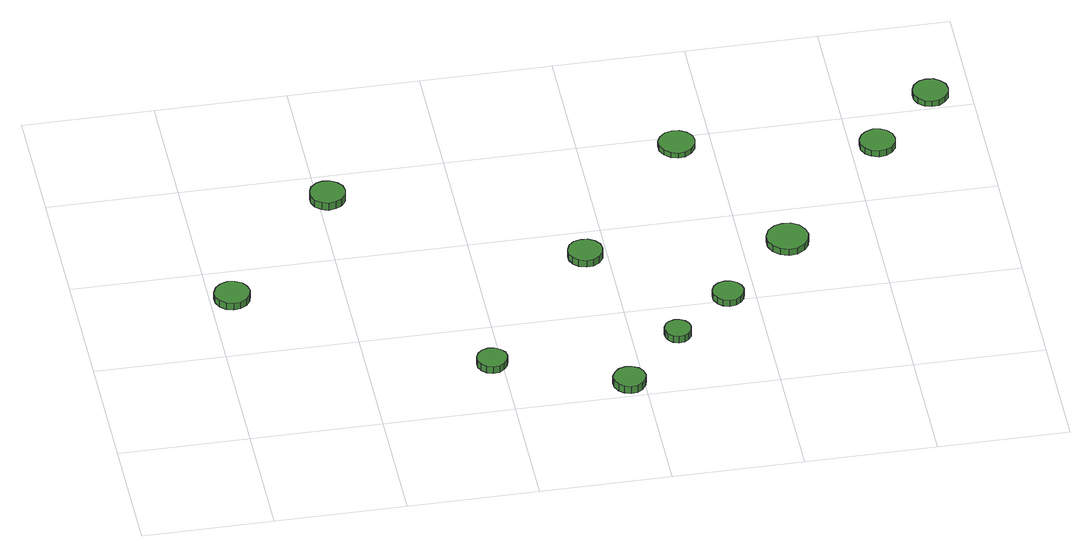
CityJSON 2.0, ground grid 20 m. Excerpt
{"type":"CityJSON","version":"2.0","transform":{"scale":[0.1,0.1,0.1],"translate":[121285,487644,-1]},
"CityObjects":{
"tree1":{"type":"SolitaryVegetationObject","attributes":{"function":"something"},"geometry":[{"type":"MultiSurface","lod":"1","boundaries":[[[0,1,2,3,4,5,6,7,8,9,10,11,12,13,14]],[[15,16,17,18,19,20,21,22,23,24,25,26,27,28,29]],[[0,29,28,1]],[[1,28,27,2]],[[2,27,26,3]],[[3,26,25,4]],[[4,25,24,5]],[[5,24,23,6]],[[6,23,22,7]],[[7,22,21,8]],[[8,21,20,9]],[[9,20,19,10]],[[10,19,18,11]],[[11,18,17,12]],[[12,17,16,13]],[[13,16,15,14]],[[14,15,29,0]]]}]},
"tree2":{"type":"SolitaryVegetationObject","attributes":{"function":"something"},"geometry":[{"type":"MultiSurface","lod":"1","boundaries":[[[30,31,32,33,34,35,36,37,38,39,40,41,42,43,44]],[[45,46,47,48,49,50,51,52,53,54,55,56,57,58,59]],[[30,59,58,31]],[[31,58,57,32]],[[32,57,56,33]],[[33,56,55,34]],[[34,55,54,35]],[[35,54,53,36]],[[36,53,52,37]],[[37,52,51,38]],[[38,51,50,39]],[[39,50,49,40]],[[40,49,48,41]],[[41,48,47,42]],[[42,47,46,43]],[[43,46,45,44]],[[44,45,59,30]]]}]},
"tree3":{"type":"SolitaryVegetationObject","attributes":{"function":"something"},"geometry":[{"type":"MultiSurface","lod":"1","boundaries":[[[60,61,62,63,64,65,66,67,68,69,70,71,72,73,74]],[[75,76,77,78,79,80,81,82,83,84,85,86,87,88,89]],[[60,89,88,61]],[[61,88,87,62]],[[62,87,86,63]],[[63,86,85,64]],[[64,85,84,65]],[[65,84,83,66]],[[66,83,82,67]],[[67,82,81,68]],[[68,81,80,69]],[[69,80,79,70]],[[70,79,78,71]],[[71,78,77,72]],[[72,77,76,73]],[[73,76,75,74]],[[74,75,89,60]]]}]},
"tree4":{"type":"SolitaryVegetationObject","attributes":{"function":"something"},"geometry":[{"type":"MultiSurface","lod":"1","boundaries":[[[90,91,92,93,94,95,96,97,98,99,100,101,102,103,104]],[[105,106,107,108,109,110,111,112,113,114,115,116,117,118,119]],[[90,119,118,91]],[[91,118,117,92]],[[92,117,116,93]],[[93,116,115,94]],[[94,115,114,95]],[[95,114,113,96]],[[96,113,112,97]],[[97,112,111,98]],[[98,111,110,99]],[[99,110,109,100]],[[100,109,108,101]],[[101,108,107,102]],[[102,107,106,103]],[[103,106,105,104]],[[104,105,119,90]]]}]},
"tree5":{"type":"SolitaryVegetationObject","attributes":{"function":"something"},"geometry":[{"type":"MultiSurface","lod":"1","boundaries":[[[120,121,122,123,124,125,126,127,128,129,130,131,132,133,134]],[[135,136,137,138,139,140,141,142,143,144,145,146,147,148,149]],[[120,149,148,121]],[[121,148,147,122]],[[122,147,146,123]],[[123,146,145,124]],[[124,145,144,125]],[[125,144,143,126]],[[126,143,142,127]],[[127,142,141,128]],[[128,141,140,129]],[[129,140,139,130]],[[130,139,138,131]],[[131,138,137,132]],[[132,137,136,133]],[[133,136,135,134]],[[134,135,149,120]]]}]},
"tree6":{"type":"SolitaryVegetationObject","attributes":{"function":"something"},"geometry":[{"type":"MultiSurface","lod":"1","boundaries":[[[150,151,152,153,154,155,156,157,158,159,160,161,162,163,164]],[[165,166,167,168,169,170,171,172,173,174,175,176,177,178,179]],[[150,179,178,151]],[[151,178,177,152]],[[152,177,176,153]],[[153,176,175,154]],[[154,175,174,155]],[[155,174,173,156]],[[156,173,172,157]],[[157,172,171,158]],[[158,171,170,159]],[[159,170,169,160]],[[160,169,168,161]],[[161,168,167,162]],[[162,167,166,163]],[[163,166,165,164]],[[164,165,179,150]]]}]},
"tree7":{"type":"SolitaryVegetationObject","attributes":{"function":"something"},"geometry":[{"type":"MultiSurface","lod":"1","boundaries":[[[180,181,182,183,184,185,186,187,188,189,190,191,192,193,194]],[[195,196,197,198,199,200,201,202,203,204,205,206,207,208,209]],[[180,209,208,181]],[[181,208,207,182]],[[182,207,206,183]],[[183,206,205,184]],[[184,205,204,185]],[[185,204,203,186]],[[186,203,202,187]],[[187,202,201,188]],[[188,201,200,189]],[[189,200,199,190]],[[190,199,198,191]],[[191,198,197,192]],[[192,197,196,193]],[[193,196,195,194]],[[194,195,209,180]]]}]},
"tree8":{"type":"SolitaryVegetationObject","attributes":{"function":"something"},"geometry":[{"type":"MultiSurface","lod":"1","boundaries":[[[210,211,212,213,214,215,216,217,218,219,220,221,222,223,224]],[[225,226,227,228,229,230,231,232,233,234,235,236,237,238,239]],[[210,239,238,211]],[[211,238,237,212]],[[212,237,236,213]],[[213,236,235,214]],[[214,235,234,215]],[[215,234,233,216]],[[216,233,232,217]],[[217,232,231,218]],[[218,231,230,219]],[[219,230,229,220]],[[220,229,228,221]],[[221,228,227,222]],[[222,227,226,223]],[[223,226,225,224]],[[224,225,239,210]]]}]},
"tree9":{"type":"SolitaryVegetationObject","attributes":{"function":"something"},"geometry":[{"type":"MultiSurface","lod":"1","boundaries":[[[240,241,242,243,244,245,246,247,248,249,250,251,252,253,254]],[[255,256,257,258,259,260,261,262,263,264,265,266,267,268,269]],[[240,269,268,241]],[[241,268,267,242]],[[242,267,266,243]],[[243,266,265,244]],[[244,265,264,245]],[[245,264,263,246]],[[246,263,262,247]],[[247,262,261,248]],[[248,261,260,249]],[[249,260,259,250]],[[250,259,258,251]],[[251,258,257,252]],[[252,257,256,253]],[[253,256,255,254]],[[254,255,269,240]]]}]},
"tree10":{"type":"SolitaryVegetationObject","attributes":{"function":"something"},"geometry":[{"type":"MultiSurface","lod":"1","boundaries":[[[270,271,272,273,274,275,276,277,278,279,280,281,282,283,284]],[[285,286,287,288,289,290,291,292,293,294,295,296,297,298,299]],[[270,299,298,271]],[[271,298,297,272]],[[272,297,296,273]],[[273,296,295,274]],[[274,295,294,275]],[[275,294,293,276]],[[276,293,292,277]],[[277,292,291,278]],[[278,291,290,279]],[[279,290,289,280]],[[280,289,288,281]],[[281,288,287,282]],[[282,287,286,283]],[[283,286,285,284]],[[284,285,299,270]]]}]},
"tree11":{"type":"SolitaryVegetationObject","attributes":{"function":"something"},"geometry":[{"type":"MultiSurface","lod":"1","boundaries":[[[300,301,302,303,304,305,306,307,308,309,310,311,312,313,314]],[[315,316,317,318,319,320,321,322,323,324,325,326,327,328,329]],[[300,329,328,301]],[[301,328,327,302]],[[302,327,326,303]],[[303,326,325,304]],[[304,325,324,305]],[[305,324,323,306]],[[306,323,322,307]],[[307,322,321,308]],[[308,321,320,309]],[[309,320,319,310]],[[310,319,318,311]],[[311,318,317,312]],[[312,317,316,313]],[[313,316,315,314]],[[314,315,329,300]]]}]}
},
"vertices":[
[60,332,21],[57,343,21],[51,352,21],[41,357,21],[30,359,21],[19,355,21],[11,348,21],[6,337,21],[6,326,21],[11,316,21],[19,308,21],[30,305,21],[41,306,21],[51,312,21],[57,321,21],[57,321,9],[51,312,9],[41,306,9],[30,305,9],[19,308,9],[11,316,9],[6,326,9],[6,337,9],[11,348,9],[19,355,9],[30,359,9],[41,357,9],[51,352,9],[57,343,9],[60,332,9],
[242,546,19],[240,557,19],[233,566,19],[224,572,19],[212,573,19],[202,570,19],[193,562,19],[189,552,19],[189,541,19],[193,530,19],[202,523,19],[212,519,19],[224,521,19],[233,526,19],[240,535,19],[240,535,6],[233,526,6],[224,521,6],[212,519,6],[202,523,6],[193,530,6],[189,541,6],[189,552,6],[193,562,6],[202,570,6],[212,573,6],[224,572,6],[233,566,6],[240,557,6],[242,546,6],
[408,111,20],[406,121,20],[400,128,20],[392,133,20],[382,134,20],[373,131,20],[366,125,20],[362,116,20],[362,106,20],[366,98,20],[373,91,20],[382,88,20],[392,89,20],[400,94,20],[406,102,20],[406,102,8],[400,94,8],[392,89,8],[382,88,8],[373,91,8],[366,98,8],[362,106,8],[362,116,8],[366,125,8],[373,131,8],[382,134,8],[392,133,8],[400,128,8],[406,121,8],[408,111,8],
[602,30,20],[600,40,20],[594,48,20],[585,53,20],[575,54,20],[565,51,20],[558,44,20],[553,35,20],[553,25,20],[558,15,20],[565,9,20],[575,5,20],[585,6,20],[594,12,20],[600,20,20],[600,20,7],[594,12,7],[585,6,7],[575,5,7],[565,9,7],[558,15,7],[553,25,7],[553,35,7],[558,44,7],[565,51,7],[575,54,7],[585,53,7],[594,48,7],[600,40,7],[602,30,7],
[593,340,20],[591,351,20],[584,360,20],[575,365,20],[564,366,20],[553,363,20],[545,356,20],[541,346,20],[541,335,20],[545,325,20],[553,318,20],[564,314,20],[575,315,20],[584,321,20],[591,330,20],[591,330,8],[584,321,8],[575,315,8],[564,314,8],[553,318,8],[545,325,8],[541,335,8],[541,346,8],[545,356,8],[553,363,8],[564,366,8],[575,365,8],[584,360,8],[591,351,8],[593,340,8],
[689,132,20],[687,140,20],[682,147,20],[675,151,20],[667,152,20],[658,149,20],[652,144,20],[649,136,20],[649,127,20],[652,120,20],[658,114,20],[667,111,20],[675,112,20],[682,116,20],[687,123,20],[687,123,8],[682,116,8],[675,112,8],[667,111,8],[658,114,8],[652,120,8],[649,127,8],[649,136,8],[652,144,8],[658,149,8],[667,152,8],[675,151,8],[682,147,8],[687,140,8],[689,132,8],
[782,208,19],[780,217,19],[774,225,19],[766,230,19],[756,231,19],[746,228,19],[739,222,19],[735,213,19],[735,203,19],[739,194,19],[746,187,19],[756,184,19],[766,185,19],[774,190,19],[780,198,19],[780,198,8],[774,190,8],[766,185,8],[756,184,8],[746,187,8],[739,194,8],[735,203,8],[735,213,8],[739,222,8],[746,228,8],[756,231,8],[766,230,8],[774,225,8],[780,217,8],[782,208,8],
[774,574,18],[772,585,18],[765,594,18],[755,600,18],[744,601,18],[733,598,18],[724,590,18],[719,580,18],[719,568,18],[724,558,18],[733,550,18],[744,546,18],[755,547,18],[765,553,18],[772,563,18],[772,563,9],[765,553,9],[755,547,9],[744,546,9],[733,550,9],[724,558,9],[719,568,9],[719,580,9],[724,590,9],[733,598,9],[744,601,9],[755,600,9],[765,594,9],[772,585,9],[774,574,9],
[900,320,19],[897,333,19],[890,344,19],[878,351,19],[865,352,19],[852,348,19],[842,339,19],[837,327,19],[837,314,19],[842,302,19],[852,293,19],[865,288,19],[878,290,19],[890,297,19],[897,307,19],[897,307,8],[890,297,8],[878,290,8],[865,288,8],[852,293,8],[842,302,8],[837,314,8],[837,327,8],[842,339,8],[852,348,8],[865,352,8],[878,351,8],[890,344,8],[897,333,8],[900,320,8],
[1067,524,19],[1065,535,19],[1058,544,19],[1049,549,19],[1038,551,19],[1027,547,19],[1019,540,19],[1014,530,19],[1014,518,19],[1019,508,19],[1027,501,19],[1038,497,19],[1049,499,19],[1058,504,19],[1065,513,19],[1065,513,8],[1058,504,8],[1049,499,8],[1038,497,8],[1027,501,8],[1019,508,8],[1014,518,8],[1014,530,8],[1019,540,8],[1027,547,8],[1038,551,8],[1049,549,8],[1058,544,8],[1065,535,8],[1067,524,8],
[1166,629,18],[1164,640,18],[1157,649,18],[1148,655,18],[1136,656,18],[1126,653,18],[1117,645,18],[1113,635,18],[1113,623,18],[1117,613,18],[1126,605,18],[1136,602,18],[1148,603,18],[1157,609,18],[1164,618,18],[1164,618,8],[1157,609,8],[1148,603,8],[1136,602,8],[1126,605,8],[1117,613,8],[1113,623,8],[1113,635,8],[1117,645,8],[1126,653,8],[1136,656,8],[1148,655,8],[1157,649,8],[1164,640,8],[1166,629,8]
]}
